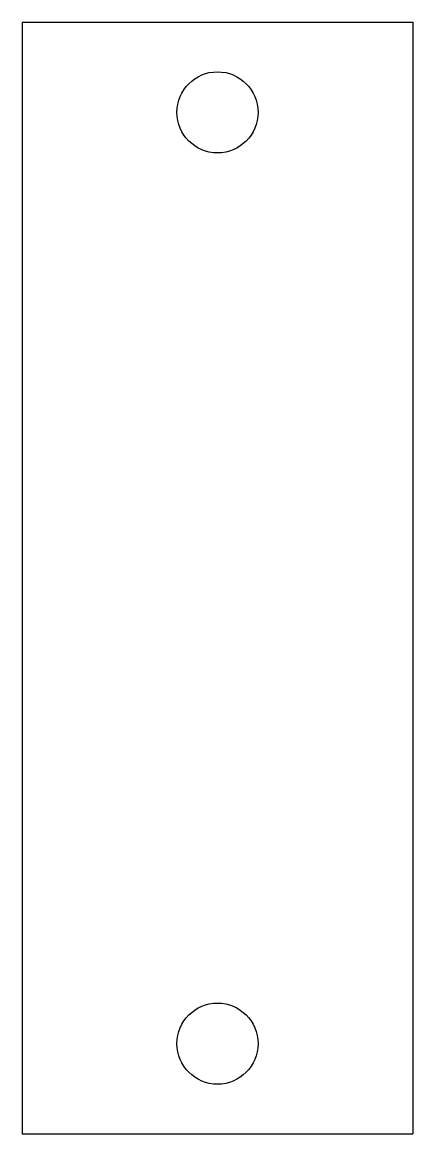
# Model space of a CAD drawing. Extents: x 12.9 to 25.9, y -44.2 to -7.2.
import ezdxf

# ---------------------------------------------------------------- set-up
doc = ezdxf.new("R2010")
doc.units = 0
doc.layers.add('VISIBLE', color=7, linetype='CONTINUOUS')

msp = doc.modelspace()

# ---------------------------------------------------------------- linework, layer by layer
at = {"layer": 'VISIBLE'}
for p, q in [((12.855, -7.165), (25.855, -7.165)), ((12.855, -7.165), (12.855, -44.165)), ((25.855, -7.165), (25.855, -44.165)), ((12.855, -44.165), (25.855, -44.165))]:
    msp.add_line(p, q, dxfattribs=at)
for centre in [(19.355, -10.165), (19.355, -41.165)]:
    msp.add_circle(centre, 1.35, dxfattribs=at)

doc.saveas('drawing.dxf')
